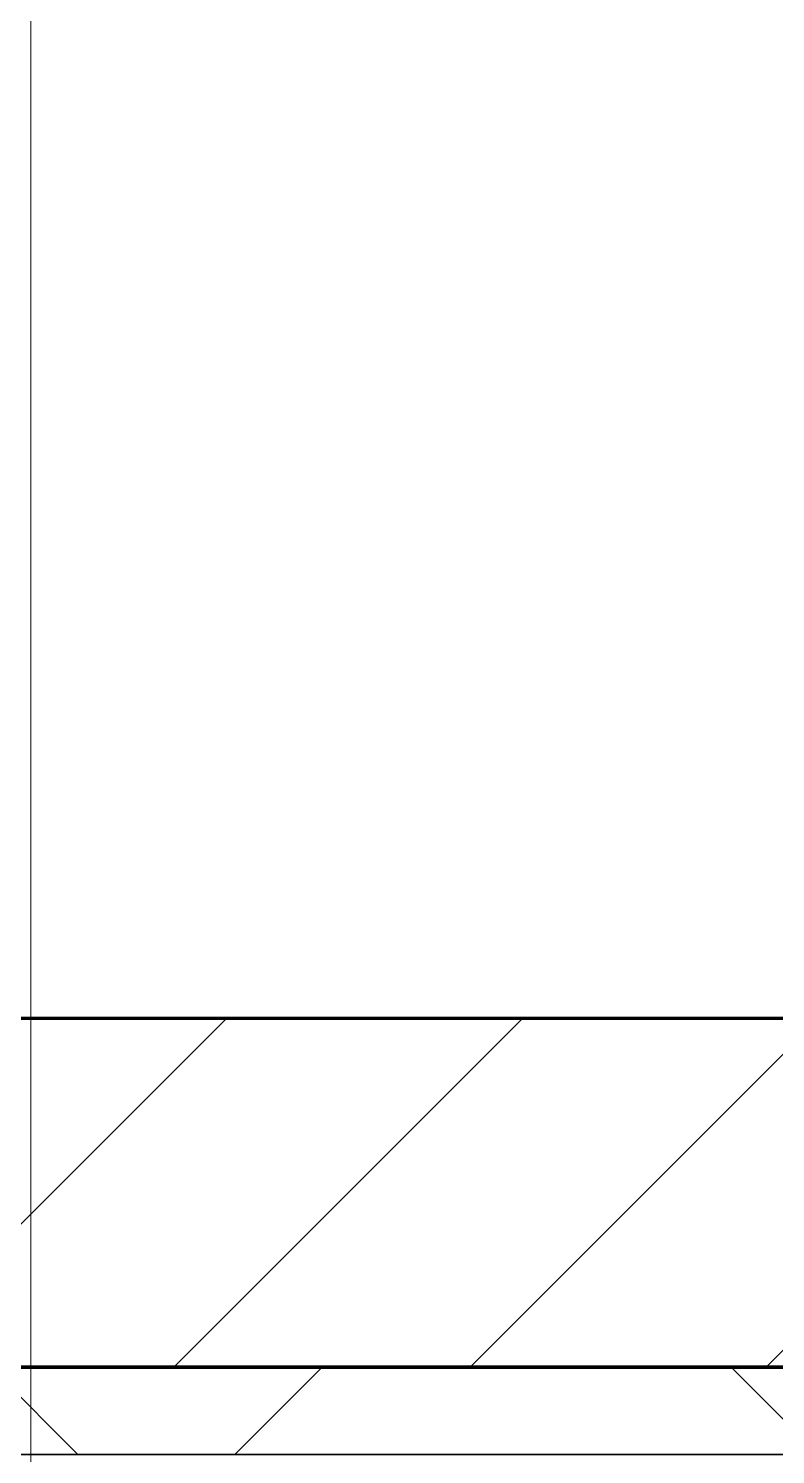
# Model space of a CAD drawing. Header units: millimetres. Extents: x -853228 to -744682, y -17776 to 32484.
# Drawn here: x -828449 to -828021, y 7894 to 8711 of the extents above; entities that cross this region are included whole.
import ezdxf

# ---------------------------------------------------------------- set-up
doc = ezdxf.new("R2010")
doc.units = ezdxf.units.MM
for name, color, linetype, lineweight in [('A-ANNO-NOTE', 3, 'Continuous', 25), ('A-GLAZ-CURT', 2, 'Continuous', 9), ('A-WALL', 5, 'Continuous', 35), ('A-WALL-FNSH', 2, 'Continuous', 35), ('A-WALL-PATT', 1, 'Continuous', 9)]:
    doc.layers.add(name, color=color, linetype=linetype, lineweight=lineweight)

# ---------------------------------------------------------------- blocks, each defined once
blk = doc.blocks.new('DPA_AN_Section Line - UP-Left-16619295-4281-01 ENLARGED LOWER PLATFORM LEVEL - REFLECTED CEILING PLAN - SHEET 2')
at = {"layer": 'A-ANNO-NOTE', "lineweight": 9}
blk.add_line((7.4999, 0), (60, 0), dxfattribs=at)
blk = doc.blocks.new('PPLS-PP19_Custom Tile Pattern - Custom Tile Pattern-V55-4281-01 ENLARGED LOWER PLATFORM LEVEL - REFLECTED CEILING PLAN - SHEET 2')
at = {"layer": 'A-GLAZ-CURT'}
for p, q in [((-300, 0), (300, 0)), ((300, 0), (-300, 0)), ((195.99, 0), (213.31, 0)), ((213.31, 0), (195.99, 0)), ((230.06, 0), (300, 0)), ((-300, -50), (300, -50)), ((300, -50), (-300, -50))]:
    blk.add_line(p, q, dxfattribs=at)
for points, knots in [([(-26.75, 0), (-27.82, 0), (-36.18, 0), (-53.55, 0), (-78.2, 0), (-110.94, 0), (-130.52, 0), (-147.74, 0), (-149.07, 0)], [-8718.362214, -8718.362214, -8718.362214, -8718.362214, -8532.293389, -8073.216054, -7508.296369, -7004.680444, -6449.282163, -6277.220794, -6277.220794, -6277.220794, -6277.220794]), ([(-134.15, 0), (-133.32, 0), (-130.31, 0), (-117.33, 0), (-92.04, 0), (-74.02, 0), (-62.74, 0), (-60.36, 0), (-59.97, 0)], [-7657.439573, -7657.439573, -7657.439573, -7657.439573, -7293.749979, -6839.55839, -6236.997189, -5713.340575, -5140.470607, -5006.787413, -5006.787413, -5006.787413, -5006.787413]), ([(-126.5, 0), (-122.44, 0), (-108.71, 0), (-86.68, 0), (-63.44, 0), (-54.4, 0), (-48.53, 0), (-30.79, 0), (-18.03, 0), (8.61, 0), (15.02, 0), (22.91, 0), (31, 0), (39.04, 0), (51.19, 0), (58.74, 0), (61.34, 0), (61.45, 0)], [-5231.017328, -5231.017328, -5231.017328, -5231.017328, -4994.692869, -4542.524482, -4008.285538, -3689.699207, -3546.54457, -3315.260113, -2864.387349, -2439.246196, -2084.094819, -1956.422387, -1818.904206, -1645.594513, -1443.202566, -1228.752106, -1120.932285, -1120.932285, -1120.932285, -1120.932285]), ([(-36.33, 0), (-36.43, 0), (-37.27, 0), (-45.02, 0), (-46.13, 0), (-60.59, 0), (-81.23, 0), (-99.51, 0), (-114.02, 0), (-117.28, 0), (-118.78, 0)], [-1855.773136, -1855.773136, -1855.773136, -1855.773136, -1810.870157, -1672.078046, -1405.135169, -1060.00838, -740.068933, -229.489605, -116.330425, 0, 0, 0, 0]), ([(-36.62, 0), (-36.62, 0), (-40.35, 0), (-44.32, 0), (-58.97, 0), (-85.2, 0), (-107.61, 0), (-116.56, 0), (-117.56, 0)], [-4069.478503, -4069.478503, -4069.478503, -4069.478503, -3858.647035, -3538.256648, -2842.901703, -2193.204658, -1433.981041, -985.49888, -985.49888, -985.49888, -985.49888]), ([(-115.82, 0), (-114.96, 0), (-110.41, 0), (-96.78, 0), (-71.33, 0), (-43.74, 0), (-21.28, 0), (-13.68, 0)], [-5724.064692, -5724.064692, -5724.064692, -5724.064692, -5430.283136, -5103.229623, -4799.173296, -4065.652676, -3653.658314, -3653.658314, -3653.658314, -3653.658314]), ([(-13.25, 0), (-18.02, 0), (-27, 0), (-40, 0), (-56.24, 0), (-75.59, 0), (-94, 0), (-112.01, 0), (-114.94, 0), (-115.63, 0)], [-2418.688456, -2418.688456, -2418.688456, -2418.688456, -2125.455881, -1792.521578, -1466.981642, -1208.454564, -789.402658, -501.969187, -243.577221, -243.577221, -243.577221, -243.577221]), ([(-82.98, 0), (-82.93, 0), (-82.24, 0), (-76.14, 0), (-62.97, 0), (-48.14, 0), (-36.49, 0), (-33.57, 0), (-29.94, 0), (-28.57, 0)], [-1361.574237, -1361.574237, -1361.574237, -1361.574237, -1353.722004, -1274.333717, -1073.56893, -651.549973, -296.515819, -83.513472, 0, 0, 0, 0]), ([(-29.03, 0), (-33.97, 0), (-43.74, 0), (-56.37, 0), (-71.66, 0), (-77.19, 0), (-81.21, 0), (-82.06, 0)], [-2680.714891, -2680.714891, -2680.714891, -2680.714891, -2413.671296, -2161.752162, -2006.592567, -1646.621388, -1501.200339, -1501.200339, -1501.200339, -1501.200339]), ([(-66.39, 0), (-66.39, 0), (-63.63, 0), (-53.63, 0), (-34.42, 0), (-29.82, 0), (-29.19, 0)], [-2493.31794, -2493.31794, -2493.31794, -2493.31794, -2315.303971, -1809.437387, -963.711516, -666.19313, -666.19313, -666.19313, -666.19313]), ([(31.18, 0), (25.97, 0), (11.99, 0), (-16.92, 0), (-47.42, 0), (-65.77, 0), (-66.37, 0), (-66.38, 0)], [-4496.803627, -4496.803627, -4496.803627, -4496.803627, -4222.080604, -3745.412743, -2981.410125, -2542.574734, -2498.224237, -2498.224237, -2498.224237, -2498.224237]), ([(-63.63, 0), (-61.49, 0), (-57.39, 0), (-54.49, 0), (-45.2, 0), (-40.79, 0), (-40.46, 0), (-40.44, 0)], [-2969.237017, -2969.237017, -2969.237017, -2969.237017, -2851.217951, -2734.127174, -2474.780881, -2410.990208, -2350.645972, -2350.645972, -2350.645972, -2350.645972]), ([(-58.83, 0), (-58.37, 0), (-57.29, 0), (-54.23, 0), (-46.33, 0), (-42.62, 0), (-41.76, 0)], [-4859.52896, -4859.52896, -4859.52896, -4859.52896, -4680.891996, -4469.85053, -4321.566175, -4270.495146, -4270.495146, -4270.495146, -4270.495146]), ([(-51.83, 0), (-51.83, 0), (-51.78, 0), (-47.4, 0), (-46.01, 0), (-40.22, 0), (-36.78, 0)], [-632.814994, -632.814994, -632.814994, -632.814994, -627.965721, -508.377888, -260.442412, 0, 0, 0, 0]), ([(-14.25, 0), (-16.68, 0), (-23.65, 0), (-32.81, 0), (-44.85, 0), (-51.43, 0), (-51.79, 0)], [-1418.803938, -1418.803938, -1418.803938, -1418.803938, -1290.787923, -1039.307308, -819.71621, -644.910881, -644.910881, -644.910881, -644.910881]), ([(-41.76, 0), (-39.9, 0), (-37.72, 0), (-36.92, 0), (-36.77, 0)], [-4270.495146, -4270.495146, -4270.495146, -4270.495146, -4161.040818, -4106.245333, -4106.245333, -4106.245333, -4106.245333]), ([(-36.78, 0), (-32.43, 0), (-24.59, 0), (-16.21, 0), (-13.22, 0)], [-6191.144455, -6191.144455, -6191.144455, -6191.144455, -5862.463379, -5686.301473, -5686.301473, -5686.301473, -5686.301473]), ([(-36.29, 0), (-36.29, 0), (-34.66, 0), (-28.88, 0), (-26.95, 0), (-26.54, 0)], [-9150.272121, -9150.272121, -9150.272121, -9150.272121, -9057.163041, -8919.836787, -8834.607043, -8834.607043, -8834.607043, -8834.607043]), ([(30.82, 0), (29.27, 0), (20.14, 0), (3.54, 0), (-16.58, 0), (-34.76, 0), (-36.04, 0)], [-10462.034656, -10462.034656, -10462.034656, -10462.034656, -10363.088938, -9884.23066, -9424.652049, -9182.880979, -9182.880979, -9182.880979, -9182.880979]), ([(-33.34, 0), (-33.34, 0), (-32.93, 0), (-31.16, 0), (-30.52, 0)], [-2415.024266, -2415.024266, -2415.024266, -2415.024266, -2357.633367, -2323.618664, -2323.618664, -2323.618664, -2323.618664]), ([(-13.22, 0), (-14.96, 0), (-22.2, 0), (-30.57, 0), (-31.82, 0), (-32, 0)], [-3087.172327, -3087.172327, -3087.172327, -3087.172327, -2994.501669, -2698.150104, -2614.070998, -2614.070998, -2614.070998, -2614.070998]), ([(-30.76, 0), (-30.73, 0), (-29.99, 0), (-23.47, 0), (-15.75, 0), (-15.19, 0)], [-54176.191683, -54176.191683, -54176.191683, -54176.191683, -54157.274271, -53749.15266, -53717.791567, -53717.791567, -53717.791567, -53717.791567]), ([(-30.52, 0), (-27.11, 0), (-17.83, 0), (5.99, 0), (22.06, 0), (37.44, 0), (45.92, 0), (57.76, 0), (64.47, 0), (72.74, 0), (75.22, 0), (76.03, 0), (76.21, 0)], [-2323.618664, -2323.618664, -2323.618664, -2323.618664, -2142.497158, -1716.209403, -1206.526904, -1089.329421, -901.315459, -753.071572, -495.328968, -421.953223, -334.951786, -290.452333, -290.452333, -290.452333, -290.452333]), ([(-14.24, 0), (-15.46, 0), (-18.71, 0), (-25.97, 0), (-29.52, 0), (-30.21, 0)], [-55092.991915, -55092.991915, -55092.991915, -55092.991915, -54789.006179, -54461.685999, -54290.791712, -54290.791712, -54290.791712, -54290.791712]), ([(-13.21, 0), (-14.43, 0), (-19.57, 0), (-24.92, 0), (-29.03, 0)], [-2973.894092, -2973.894092, -2973.894092, -2973.894092, -2903.012179, -2680.714891, -2680.714891, -2680.714891, -2680.714891]), ([(-28.98, 0), (-28.66, 0), (-27.39, 0), (-24.45, 0), (-22.56, 0)], [-166.548282, -166.548282, -166.548282, -166.548282, -102.06493, 0, 0, 0, 0]), ([(-28.57, 0), (-26.93, 0), (-20.87, 0), (-16.37, 0), (-13.23, 0)], [-5361.429781, -5361.429781, -5361.429781, -5361.429781, -5261.36855, -5077.711784, -5077.711784, -5077.711784, -5077.711784]), ([(-22.56, 0), (-20.27, 0), (-17.03, 0), (-11.36, 0), (-7.66, 0), (-6.6, 0), (-6.44, 0)], [-56468.192263, -56468.192263, -56468.192263, -56468.192263, -56344.022017, -56303.229861, -56166.290093, -56124.392176, -56124.392176, -56124.392176, -56124.392176]), ([(76.63, 0), (74.8, 0), (67.65, 0), (53.52, 0), (37, 0), (24.07, 0), (12.82, 0), (-0.09, 0), (-9.78, 0), (-13.23, 0)], [-3095.572228, -3095.572228, -3095.572228, -3095.572228, -2950.589685, -2634.532728, -2313.748533, -2106.613311, -1925.670641, -1617.263037, -1436.663843, -1436.663843, -1436.663843, -1436.663843]), ([(-13.2, 0), (-12.19, 0), (-5.62, 0), (4.23, 0), (9.64, 0), (10.14, 0), (10.18, 0)], [-3645.04392, -3645.04392, -3645.04392, -3645.04392, -3589.737505, -3285.047089, -3066.359526, -3044.715262, -3044.715262, -3044.715262, -3044.715262]), ([(8.33, 0), (8.19, 0), (7.18, 0), (1.09, 0), (-7.68, 0), (-12.97, 0)], [-3574.286521, -3574.286521, -3574.286521, -3574.286521, -3526.962355, -3285.499107, -2978.572101, -2978.572101, -2978.572101, -2978.572101]), ([(-12.76, 0), (-8.93, 0), (9.67, 0), (33.71, 0), (51.06, 0), (55.73, 0)], [-454.035567, -454.035567, -454.035567, -454.035567, -429.606584, -390.253598, -375.930712, -375.930712, -375.930712, -375.930712]), ([(-12.66, 0), (-6.97, 0), (12.49, 0), (43.36, 0), (70.92, 0), (82.12, 0), (83.66, 0)], [-5675.215751, -5675.215751, -5675.215751, -5675.215751, -5340.621928, -4573.028122, -4094.177415, -3869.465285, -3869.465285, -3869.465285, -3869.465285]), ([(55.73, 0), (55.2, 0), (50.43, 0), (39.61, 0), (24.74, 0), (4.72, 0), (-8.18, 0), (-12.6, 0)], [-4354.877058, -4354.877058, -4354.877058, -4354.877058, -4326.416877, -4098.545751, -3766.694881, -3333.063701, -3098.158219, -3098.158219, -3098.158219, -3098.158219]), ([(-12.5, 0), (-12.27, 0), (-7.43, 0), (2.08, 0), (13.15, 0), (21.24, 0), (24.62, 0), (24.72, 0), (24.72, 0)], [-5063.572571, -5063.572571, -5063.572571, -5063.572571, -5050.479954, -4785.90057, -4596.498881, -4445.288762, -4384.376941, -4376.041937, -4376.041937, -4376.041937, -4376.041937]), ([(9.32, 0), (9.08, 0), (7.65, 0), (2.57, 0), (-6.16, 0), (-11.04, 0), (-12.41, 0)], [-2922.926651, -2922.926651, -2922.926651, -2922.926651, -2882.788014, -2720.818881, -2518.50168, -2435.772209, -2435.772209, -2435.772209, -2435.772209]), ([(-6.54, 0), (-6.73, 0), (-7.2, 0), (-7.6, 0), (-7.79, 0)], [-56009.792147, -56009.792147, -56009.792147, -56009.792147, -55949.290093, -55895.192118, -55895.192118, -55895.192118, -55895.192118]), ([(-2.63, 0), (-2.47, 0), (-1.22, 0), (4.92, 0), (15.97, 0), (22.54, 0), (24.49, 0)], [-226.825321, -226.825321, -226.825321, -226.825321, -220.269177, -206.416616, -198.214427, -187.717507, -187.717507, -187.717507, -187.717507]), ([(55.72, 0), (48.96, 0), (35.19, 0), (12, 0), (3.08, 0), (-1.67, 0), (-2.25, 0)], [-327.867268, -327.867268, -327.867268, -327.867268, -307.516438, -285.83788, -246.234814, -234.646884, -234.646884, -234.646884, -234.646884]), ([(24.69, 0), (24.54, 0), (20.99, 0), (15.48, 0), (10.8, 0), (9.63, 0)], [-4368.572414, -4368.572414, -4368.572414, -4368.572414, -4306.476363, -4080.000647, -3772.857994, -3772.857994, -3772.857994, -3772.857994]), ([(18.16, 0), (19.15, 0), (24.25, 0), (25.66, 0), (26.12, 0)], [-5700.113719, -5700.113719, -5700.113719, -5700.113719, -5554.232259, -5302.431367, -5302.431367, -5302.431367, -5302.431367]), ([(55.6, 0), (54.67, 0), (50.06, 0), (43.81, 0), (29.53, 0), (20.67, 0), (18.85, 0), (18.16, 0)], [-6604.646129, -6604.646129, -6604.646129, -6604.646129, -6548.303034, -6314.283804, -6135.05769, -5972.647715, -5832.674503, -5832.674503, -5832.674503, -5832.674503]), ([(27.44, 0), (27.9, 0), (29.54, 0), (38.07, 0), (53.39, 0), (71.67, 0), (84.83, 0), (86.01, 0), (92.51, 0), (94.33, 0)], [-5037.309798, -5037.309798, -5037.309798, -5037.309798, -4887.603822, -4705.298446, -4353.683244, -3960.84581, -3759.045785, -3336.541051, -2783.776468, -2783.776468, -2783.776468, -2783.776468]), ([(27.89, 0), (29.09, 0), (33.4, 0), (48.37, 0), (71.92, 0), (100.21, 0), (115.04, 0), (124.66, 0)], [-147.777612, -147.777612, -147.777612, -147.777612, -135.792042, -118.513713, -97.899267, -63.759246, -40.062217, -40.062217, -40.062217, -40.062217]), ([(53.18, 0), (53.06, 0), (52.22, 0), (44.99, 0), (36.46, 0), (30.82, 0)], [-622.740158, -622.740158, -622.740158, -622.740158, -566.066452, -360.610861, 0, 0, 0, 0]), ([(136.44, 0), (121.66, 0), (86.93, 0), (51.16, 0), (31.18, 0)], [-106.750556, -106.750556, -106.750556, -106.750556, -59.610984, 0, 0, 0, 0]), ([(168.37, 0), (167.68, 0), (162.47, 0), (147.02, 0), (109.77, 0), (76.86, 0), (57.82, 0), (46.51, 0), (41.18, 0), (36.02, 0), (35.54, 0), (35.54, 0)], [-543.375029, -543.375029, -543.375029, -543.375029, -530.793311, -458.593899, -401.860199, -357.622665, -341.267687, -334.000314, -326.15566, -319.318397, -317.489778, -317.489778, -317.489778, -317.489778]), ([(36.29, 0), (37.77, 0), (46.42, 0), (52.42, 0), (55.76, 0)], [-314.598523, -314.598523, -314.598523, -314.598523, -305.899624, -293.137989, -293.137989, -293.137989, -293.137989]), ([(61.47, 0), (61.47, 0), (61.21, 0), (57.42, 0), (55.54, 0)], [-1113.311073, -1113.311073, -1113.311073, -1113.311073, -1096.402191, -897.173412, -897.173412, -897.173412, -897.173412]), ([(114.39, 0), (114.2, 0), (112.08, 0), (105.42, 0), (92.38, 0), (85.59, 0), (74.4, 0), (63.48, 0), (57.89, 0), (55.72, 0)], [-8148.58938, -8148.58938, -8148.58938, -8148.58938, -8105.191388, -7723.759874, -7531.75727, -7135.649961, -6924.452779, -6738.82075, -6607.226759, -6607.226759, -6607.226759, -6607.226759]), ([(55.8, 0), (65.42, 0), (88.78, 0), (111.55, 0), (124.67, 0)], [-375.858057, -375.858057, -375.858057, -375.858057, -346.313304, -305.118168, -305.118168, -305.118168, -305.118168]), ([(56.29, 0), (57.66, 0), (68.56, 0), (95.91, 0), (116.34, 0), (124.17, 0), (124.71, 0)], [-292.458861, -292.458861, -292.458861, -292.458861, -287.17622, -249.500363, -194.761443, -190.60547, -190.60547, -190.60547, -190.60547]), ([(103.09, 0), (101.08, 0), (86.31, 0), (70.44, 0), (56.91, 0), (56.36, 0)], [-375.435014, -375.435014, -375.435014, -375.435014, -369.147452, -330.153101, -328.505637, -328.505637, -328.505637, -328.505637]), ([(76.22, 0), (75.58, 0), (73.64, 0), (71.05, 0), (70.61, 0)], [-193.634889, -193.634889, -193.634889, -193.634889, -31.537676, 0, 0, 0, 0]), ([(94.4, 0), (94.4, 0), (94.64, 0), (99.11, 0), (108.97, 0), (120.79, 0), (139.94, 0), (163.31, 0), (185.23, 0), (193.62, 0), (194.69, 0), (194.79, 0)], [-2348.345796, -2348.345796, -2348.345796, -2348.345796, -2310.419338, -2233.599744, -2052.234781, -1843.028543, -1530.39897, -1095.004608, -529.74427, -295.064701, -265.121568, -265.121568, -265.121568, -265.121568]), ([(124.11, 0), (123.18, 0), (121.54, 0), (114.96, 0), (108.04, 0), (103.09, 0)], [-27.957927, -27.957927, -27.957927, -27.957927, -22.807238, -15.488593, 0, 0, 0, 0]), ([(124.05, 0), (122.91, 0), (118.24, 0), (114.23, 0), (111.98, 0), (105.66, 0), (105.23, 0), (105.23, 0)], [-9520.983381, -9520.983381, -9520.983381, -9520.983381, -9453.21225, -9220.200448, -9012.77275, -8966.157302, -8929.495943, -8929.495943, -8929.495943, -8929.495943]), ([(105.26, 0), (105.52, 0), (111.01, 0), (112.65, 0), (113.59, 0)], [-8920.561005, -8920.561005, -8920.561005, -8920.561005, -8814.835624, -8577.462505, -8577.462505, -8577.462505, -8577.462505]), ([(129.02, 0), (129.02, 0), (126.59, 0), (125.08, 0), (124.56, 0)], [-35.386604, -35.386604, -35.386604, -35.386604, -31.430235, -28.761466, -28.761466, -28.761466, -28.761466]), ([(157.9, 0), (156.77, 0), (151.67, 0), (143.29, 0), (134.04, 0), (127.81, 0), (125.23, 0), (124.63, 0)], [-10292.955006, -10292.955006, -10292.955006, -10292.955006, -10098.273015, -9847.788484, -9677.714971, -9567.007022, -9532.502213, -9532.502213, -9532.502213, -9532.502213]), ([(124.81, 0), (125.17, 0), (126.85, 0), (128.63, 0), (128.95, 0)], [-39.939895, -39.939895, -39.939895, -39.939895, -39.050993, -35.895543, -35.895543, -35.895543, -35.895543]), ([(124.99, 0), (129.26, 0), (133.78, 0), (138.28, 0), (138.53, 0)], [-304.787593, -304.787593, -304.787593, -304.787593, -291.370682, -290.5735, -290.5735, -290.5735, -290.5735]), ([(128.58, 0), (128.8, 0), (130.16, 0), (139.26, 0), (152.67, 0), (161.24, 0), (162.19, 0), (162.75, 0)], [-633.326174, -633.326174, -633.326174, -633.326174, -627.736123, -618.981161, -602.094757, -592.980799, -581.414464, -581.414464, -581.414464, -581.414464]), ([(137.1, 0), (136, 0), (133.64, 0), (129.87, 0), (129.11, 0)], [-670.405967, -670.405967, -670.405967, -670.405967, -651.020627, -640.742133, -640.742133, -640.742133, -640.742133]), ([(193.63, 0), (193.19, 0), (190.02, 0), (183.13, 0), (171, 0), (161.95, 0), (161.28, 0), (158.35, 0), (157.85, 0), (157.77, 0)], [-11653.912909, -11653.912909, -11653.912909, -11653.912909, -11565.880756, -11105.624034, -10839.086983, -10768.332124, -10666.779182, -10580.760289, -10550.278881, -10550.278881, -10550.278881, -10550.278881]), ([(300, 0), (286.53, 0), (254.22, 0), (207.11, 0), (177.41, 0), (159.34, 0), (158.33, 0), (158.3, 0)], [-285.253232, -285.253232, -285.253232, -285.253232, -244.693688, -187.987675, -143.776725, -129.632772, -123.352749, -123.352749, -123.352749, -123.352749]), ([(159.07, 0), (159.13, 0), (160.84, 0), (165.21, 0), (174.15, 0), (185.98, 0), (208.82, 0), (219.42, 0), (230.06, 0)], [-115.643202, -115.643202, -115.643202, -115.643202, -114.681583, -87.660824, -65.295536, -41.623857, -24.459831, 0, 0, 0, 0]), ([(162.75, 0), (165.4, 0), (170.91, 0), (172.61, 0), (172.61, 0)], [-111.264224, -111.264224, -111.264224, -111.264224, -56.742688, -19.085662, -19.085662, -19.085662, -19.085662]), ([(192.81, 0), (187.35, 0), (180.52, 0), (174.27, 0), (169.67, 0), (168.99, 0)], [-8534.334697, -8534.334697, -8534.334697, -8534.334697, -8253.978395, -8152.463617, -8069.855175, -8069.855175, -8069.855175, -8069.855175]), ([(193.63, 0), (191.41, 0), (183.35, 0), (175.3, 0), (169.49, 0)], [-170.201432, -170.201432, -170.201432, -170.201432, -162.427601, -142.916156, -142.916156, -142.916156, -142.916156]), ([(171.51, 0), (176.48, 0), (193.23, 0), (201.73, 0), (208.81, 0), (213.9, 0), (241.96, 0), (266.73, 0), (281.71, 0), (291.71, 0), (296.52, 0), (297.86, 0), (298.09, 0)], [-7971.819559, -7971.819559, -7971.819559, -7971.819559, -7784.112253, -7606.717214, -7289.299508, -7042.621073, -6582.165592, -6068.460911, -5766.029927, -5566.724884, -5280.360606, -5199.253518, -5199.253518, -5199.253518, -5199.253518]), ([(172.07, 0), (177.66, 0), (187.87, 0), (201.08, 0), (207.47, 0), (213.96, 0), (215.11, 0)], [-255.364076, -255.364076, -255.364076, -255.364076, -237.955587, -223.92608, -215.862851, -208.75215, -208.75215, -208.75215, -208.75215]), ([(247.1, 0), (246.76, 0), (245.04, 0), (238.34, 0), (226.56, 0), (221.1, 0), (206.59, 0), (196.94, 0), (193.6, 0)], [-9649.085549, -9649.085549, -9649.085549, -9649.085549, -9581.591397, -9406.094246, -9221.510254, -9016.44624, -8717.832359, -8547.702848, -8547.702848, -8547.702848, -8547.702848]), ([(215.22, 0), (214.62, 0), (210.55, 0), (205.35, 0), (198.11, 0), (194.33, 0)], [-203.825446, -203.825446, -203.825446, -203.825446, -198.527383, -184.406837, -171.028136, -171.028136, -171.028136, -171.028136]), ([(300, 0), (288.22, 0), (262, 0), (230.43, 0), (219.94, 0), (219.02, 0)], [-12528.858583, -12528.858583, -12528.858583, -12528.858583, -11905.454923, -11162.864862, -10856.732305, -10856.732305, -10856.732305, -10856.732305]), ([(219.9, 0), (220.86, 0), (227.84, 0), (242.06, 0), (246.54, 0), (246.96, 0)], [-10670.940496, -10670.940496, -10670.940496, -10670.940496, -10511.382485, -9925.173265, -9834.877357, -9834.877357, -9834.877357, -9834.877357]), ([(284.76, 0), (284.76, 0), (285.09, 0), (287.47, 0), (293.59, 0), (297.76, 0), (300, 0)], [-4110.630118, -4110.630118, -4110.630118, -4110.630118, -4053.389046, -3959.664717, -3862.421465, -3746.95702, -3746.95702, -3746.95702, -3746.95702]), ([(297.38, 0), (295.84, 0), (291.62, 0), (285.38, 0), (284.87, 0)], [-4803.172655, -4803.172655, -4803.172655, -4803.172655, -4358.271401, -4143.037883, -4143.037883, -4143.037883, -4143.037883])]:
    blk.add_open_spline(points, degree=3, knots=knots, dxfattribs=at)
for points in [[(-39.84, 0), (-39.08, 0), (-38.11, 0), (-37.36, 0)], [(-15.19, 0), (-14.8, 0), (-14.18, 0), (-13.35, 0)], [(24.49, 0), (25.23, 0), (25.72, 0), (26.04, 0)], [(54.9, 0), (53.99, 0), (53.69, 0), (53.56, 0)], [(70.61, 0), (66.58, 0), (61.23, 0), (55.83, 0)], [(80.35, 0), (79.57, 0), (78.27, 0), (76.63, 0)], [(84.06, 0), (83.48, 0), (82.41, 0), (81.72, 0)], [(125.26, 0), (129.84, 0), (132.71, 0), (134.6, 0)], [(168.74, 0), (168.74, 0), (169.81, 0), (171.51, 0)], [(195.11, 0), (194.91, 0), (194.44, 0), (193.8, 0)]]:
    blk.add_open_spline(points, degree=3, dxfattribs=at)
blk = doc.blocks.new('PPLS-PP19_Custom Tile Pattern - Custom Tile Pattern-V56-4281-01 ENLARGED LOWER PLATFORM LEVEL - REFLECTED CEILING PLAN - SHEET 2')
at = {"layer": 'A-GLAZ-CURT'}
for p, q in [((-300, 0), (300, 0)), ((300, 0), (-300, 0)), ((-293.07, 0), (-275.75, 0)), ((-275.75, 0), (-293.07, 0)), ((-300, -50), (300, -50)), ((300, -50), (-300, -50))]:
    blk.add_line(p, q, dxfattribs=at)
at = {"layer": 'A-GLAZ-CURT', "flags": 128}
for points in [[(-300, 0), (-291.56, 0), (-283.3, 0), (-275.2, 0), (-267.26, 0), (-259.45, 0), (-251.77, 0), (-244.2, 0), (-236.74, 0), (-229.36, 0)], [(-268.49, 0), (-275.48, 0), (-283.55, 0), (-291.73, 0), (-300, 0)], [(-229.72, 0), (-236.97, 0), (-244.39, 0), (-251.96, 0), (-259.67, 0), (-267.51, 0)]]:
    blk.add_lwpolyline(points, dxfattribs=at)
at = {"layer": 'A-GLAZ-CURT'}
for points, knots in [([(-300, 0), (-284.65, 0), (-236.57, 0), (-179.32, 0), (-143.3, 0), (-130.76, 0)], [-5323.127839, -5323.127839, -5323.127839, -5323.127839, -4502.809032, -2700.551212, -1330.78196, -1330.78196, -1330.78196, -1330.78196]), ([(-268.5, 0), (-273.44, 0), (-283.7, 0), (-294.48, 0), (-300, 0)], [-14011.140107, -14011.140107, -14011.140107, -14011.140107, -13729.592194, -13439.944408, -13439.944408, -13439.944408, -13439.944408]), ([(-199.55, 0), (-204.33, 0), (-225.49, 0), (-248.5, 0), (-267.97, 0)], [-15464.454893, -15464.454893, -15464.454893, -15464.454893, -15131.813646, -14021.075597, -14021.075597, -14021.075597, -14021.075597]), ([(-137.88, 0), (-140.56, 0), (-147.66, 0), (-147.69, 0), (-158.72, 0), (-174.02, 0), (-185.59, 0), (-209.77, 0), (-232.01, 0), (-255.22, 0), (-262.59, 0), (-264.9, 0), (-265.4, 0)], [-3187.727384, -3187.727384, -3187.727384, -3187.727384, -2919.378265, -2477.344047, -2237.412286, -2029.680487, -1755.085331, -1400.429864, -858.079193, -543.655514, -208.940337, 0, 0, 0, 0]), ([(-258.6, 0), (-257.91, 0), (-254.26, 0), (-241.25, 0), (-225.99, 0), (-213.1, 0), (-205.2, 0), (-201.08, 0), (-200.04, 0)], [-5722.54675, -5722.54675, -5722.54675, -5722.54675, -5657.471696, -5413.335975, -5017.494783, -4832.723979, -4666.091899, -4608.762483, -4608.762483, -4608.762483, -4608.762483]), ([(-200.66, 0), (-207.98, 0), (-217.77, 0), (-231.26, 0), (-233.46, 0), (-234, 0)], [-1365.823924, -1365.823924, -1365.823924, -1365.823924, -978.033455, -846.069444, -682.911962, -682.911962, -682.911962, -682.911962])]:
    blk.add_open_spline(points, degree=3, knots=knots, dxfattribs=at)
blk = doc.blocks.new('*U516')
at = {"layer": 'A-GLAZ-CURT', "rotation": 180}
for name, p in [('PPLS-PP19_Custom Tile Pattern - Custom Tile Pattern-V56-4281-01 ENLARGED LOWER PLATFORM LEVEL - REFLECTED CEILING PLAN - SHEET 2', (-27000, 4315)), ('PPLS-PP19_Custom Tile Pattern - Custom Tile Pattern-V55-4281-01 ENLARGED LOWER PLATFORM LEVEL - REFLECTED CEILING PLAN - SHEET 2', (-26400, 4315))]:
    blk.add_blockref(name, p, dxfattribs=at)

msp = doc.modelspace()

# ---------------------------------------------------------------- hatches: boundary and pattern name
at = {"layer": 'A-WALL-PATT', "lineweight": 9}
h = msp.add_hatch(dxfattribs=at)
h.set_pattern_fill('FP_2', color=256, style=0, pattern_type=2)
h.set_pattern_definition([(45, (0, 0), (-84.852814, 84.852814), [])])
h.paths.add_polyline_path([(-814007.37, 7944.02), (-814007.37, 8144.02), (-842657.37, 8144.02), (-842657.37, 7944.02), (-826541.23, 7944.02), (-826539.02, 7948.97), (-826527.94, 7944.02), (-814073.76, 7944.02)])
h = msp.add_hatch(dxfattribs=at)
h.set_pattern_fill('FP_3', color=256, style=0, pattern_type=2)
h.set_pattern_definition([(45, (0, 0), (-212.13203, 212.13203), []), (135, (0, 0), (-212.13203, -212.13203), [])])
h.paths.add_polyline_path([(-818486.1, 7894.02), (-817973.34, 7894.02), (-817973.34, 7944.02), (-826527.94, 7944.02), (-826491.55, 7927.76), (-826489.44, 7931.09), (-826482.37, 7934.02), (-826475.3, 7931.09), (-826472.37, 7924.02), (-826472.37, 7919.19), (-826414.53, 7894.02), (-820692.28, 7894.02)])
h.paths.add_polyline_path([(-826582.37, 7894.02), (-826526.34, 7894.02), (-826557.37, 7907.88), (-826541.23, 7944.02), (-834960.89, 7944.02), (-834960.89, 7894.02), (-826621.36, 7894.02)])

# ---------------------------------------------------------------- linework, layer by layer
msp.add_spline([(-835882.37, 3579.02), (-801682.37, 12088.47), (-758836, 27096.51), (-744682.37, 3579.02)], degree=3)
at = {"layer": 'A-WALL', "color": 7, "lineweight": 70}
for p, q in [((-842657.37, 8144.02), (-826882.37, 8144.02)), ((-826582.37, 7944.02), (-835612.71, 7944.02)), ((-835612.71, 7944.02), (-826582.37, 7944.02))]:
    msp.add_line(p, q, dxfattribs=at)
at = {"layer": 'A-WALL-FNSH', "color": 250}
msp.add_line((-826582.37, 7894.02), (-834960.89, 7894.02), dxfattribs=at)

# ---------------------------------------------------------------- block references
msp.add_blockref('*U516', (-801682.37, 3579.02))
at = {"layer": 'A-ANNO-NOTE', "xscale": 100, "yscale": 100, "zscale": 100, "rotation": 269.9999999999999}
msp.add_blockref('DPA_AN_Section Line - UP-Left-16619295-4281-01 ENLARGED LOWER PLATFORM LEVEL - REFLECTED CEILING PLAN - SHEET 2', (-828447.37, 10359.07), dxfattribs=at)

doc.saveas('drawing.dxf')
